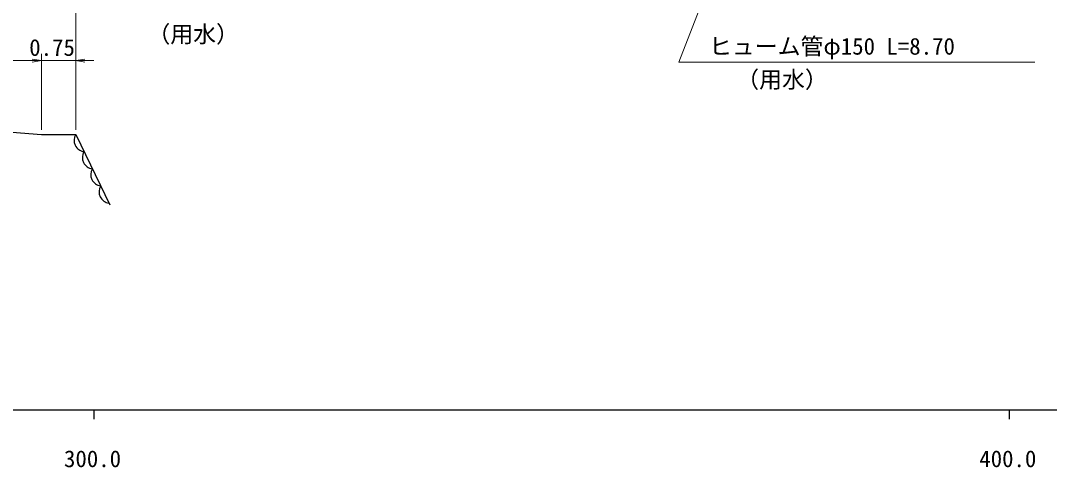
# Model space of a CAD drawing. Units: millimetres, scale not verified, with parts at other scales. Extents: x 40000 to 680000, y 20000 to 380000.
# Drawn here: x 359982 to 472390, y 198715 to 247540 of the extents above; entities that cross this region are included whole.
import ezdxf
from ezdxf.enums import TextEntityAlignment as Align

# ---------------------------------------------------------------- set-up
doc = ezdxf.new("R2010")
doc.units = ezdxf.units.MM
doc.header["$LTSCALE"] = 1000
for name, color, linetype, lineweight in [('M-BGD', 7, 'Continuous', 25), ('M-STR-HTXT', 7, 'Continuous', 13), ('M-TTL-BAND', 7, 'Continuous', 25)]:
    doc.layers.add(name, color=color, linetype=linetype, lineweight=lineweight)
doc.styles.add('ＭＳ ゴシック', font='')
doc.styles.get('ＭＳ ゴシック').set_extended_font_data('MS Gothic')

# ---------------------------------------------------------------- blocks, each defined once
blk = doc.blocks.new('open_arrow')
at = {"color": 0, "linetype": 'Continuous', "lineweight": -2}
blk.add_lwpolyline([(7.5, 1.25), (0, 0), (7.5, -1.25)], dxfattribs=at)

msp = doc.modelspace()

# ---------------------------------------------------------------- linework, layer by layer
at = {"layer": 'M-BGD'}
msp.add_lwpolyline([(323450, 239594), (326252, 239594), (327752, 235344), (328502, 235344), (328502, 232844), (330502, 232844), (330502, 235594), (334752, 235594), (348502, 236194), (362252, 235094), (366002, 235094), (369739, 227408)], dxfattribs=at)
for centre in [(367070, 234455), (367980, 232582), (368891, 230709), (369802, 228836)]:
    msp.add_arc(centre, 1244, 149.09263, 262.76373, dxfattribs=at)
at = {"layer": 'M-STR-HTXT'}
for p, q in [((366002, 243661), (366002, 248713)), ((348502, 243161), (362252, 243161)), ((360252, 243161), (368002, 243161)), ((362252, 235594), (362252, 243911)), ((366002, 235594), (366002, 243911))]:
    msp.add_line(p, q, dxfattribs=at)
msp.add_lwpolyline([(447504, 283144), (431916, 243004), (470807, 243004)], dxfattribs=at)
at = {"layer": 'M-TTL-BAND'}
for p, q in [((40000, 205000), (579000, 205000)), ((368000, 205000), (368000, 204000)), ((468000, 205000), (468000, 204000))]:
    msp.add_line(p, q, dxfattribs=at)

# ---------------------------------------------------------------- block references
at = {"layer": 'M-STR-HTXT', "xscale": 133, "yscale": 133, "rotation": 180}
msp.add_blockref('open_arrow', (362252, 243161), dxfattribs=at)
msp.add_blockref('open_arrow', (362252, 243161), dxfattribs=at)
at = {"layer": 'M-STR-HTXT', "xscale": 133, "yscale": 133}
msp.add_blockref('open_arrow', (366002, 243161), dxfattribs=at)

# ---------------------------------------------------------------- texts
at = {"layer": 'M-STR-HTXT', "style": 'ＭＳ ゴシック'}
for p in [(378840, 244594), (443174, 239638)]:
    msp.add_text('（用水）', height=1833, dxfattribs=at).set_placement(p, align=Align.BOTTOM_CENTER)
msp.add_text('0.75', height=1833, dxfattribs=at).set_placement((363422, 244598), align=Align.MIDDLE_CENTER)
msp.add_text('ヒューム管φ150 L=8.70', height=1833, dxfattribs=at).set_placement((435199, 243266), align=Align.BOTTOM_LEFT)
at = {"layer": 'M-TTL-BAND', "style": 'ＭＳ ゴシック'}
for s, p in [('300.0', (367844, 198195)), ('400.0', (467844, 198195))]:
    msp.add_text(s, height=1833, dxfattribs=at).set_placement(p, align=Align.BOTTOM_CENTER)

doc.saveas('drawing.dxf')
